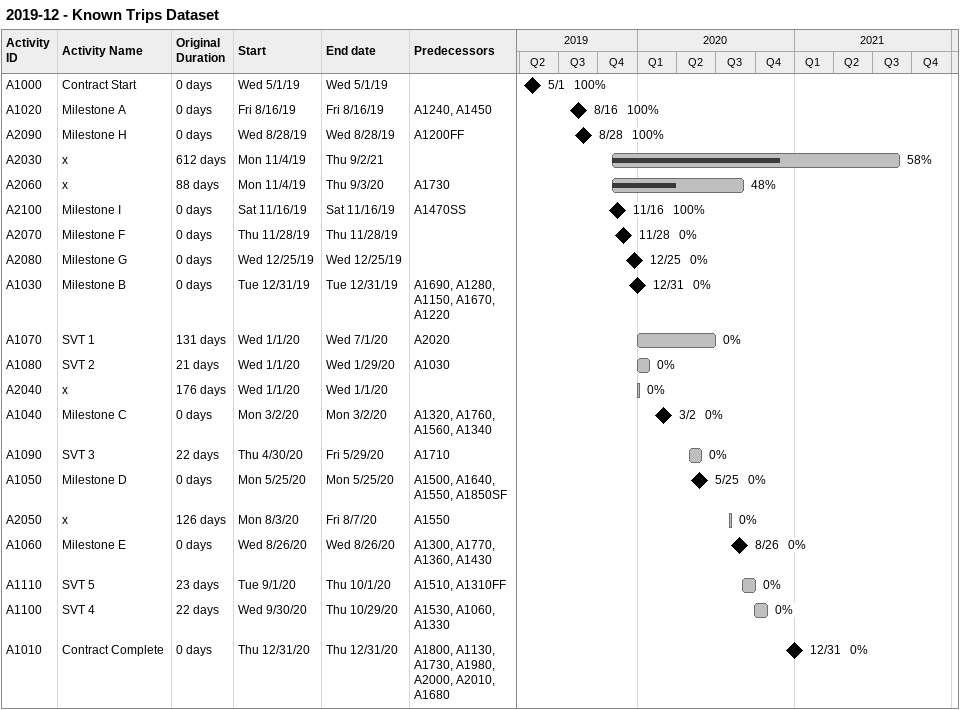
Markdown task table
2019-12 - Known Trips Dataset

| ID | Level | Task | Original duration | Start | Finish | Predecessors | % complete |
|---|---|---|---|---|---|---|---|
| A1000 | 1 | Contract Start | 0d | 2019-05-01 | 2019-05-01 |  | 100 |
| A1020 | 1 | Milestone A | 0d | 2019-08-16 | 2019-08-16 | A1240, A1450 | 100 |
| A2090 | 1 | Milestone H | 0d | 2019-08-28 | 2019-08-28 | A1200FF | 100 |
| A2030 | 1 | x | 612d | 2019-11-04 | 2021-09-02 |  | 58 |
| A2060 | 1 | x | 88d | 2019-11-04 | 2020-09-03 | A1730 | 48 |
| A2100 | 1 | Milestone I | 0d | 2019-11-16 | 2019-11-16 | A1470SS | 100 |
| A2070 | 1 | Milestone F | 0d | 2019-11-28 | 2019-11-28 |  | 0 |
| A2080 | 1 | Milestone G | 0d | 2019-12-25 | 2019-12-25 |  | 0 |
| A1030 | 1 | Milestone B | 0d | 2019-12-31 | 2019-12-31 | A1690, A1280, A1150, A1670, A1220 | 0 |
| A1070 | 1 | SVT 1 | 131d | 2020-01-01 | 2020-07-01 | A2020 | 0 |
| A1080 | 1 | SVT 2 | 21d | 2020-01-01 | 2020-01-29 | A1030 | 0 |
| A2040 | 1 | x | 176d | 2020-01-01 | 2020-01-01 |  | 0 |
| A1040 | 1 | Milestone C | 0d | 2020-03-02 | 2020-03-02 | A1320, A1760, A1560, A1340 | 0 |
| A1090 | 1 | SVT 3 | 22d | 2020-04-30 | 2020-05-29 | A1710 | 0 |
| A1050 | 1 | Milestone D | 0d | 2020-05-25 | 2020-05-25 | A1500, A1640, A1550, A1850SF | 0 |
| A2050 | 1 | x | 126d | 2020-08-03 | 2020-08-07 | A1550 | 0 |
| A1060 | 1 | Milestone E | 0d | 2020-08-26 | 2020-08-26 | A1300, A1770, A1360, A1430 | 0 |
| A1110 | 1 | SVT 5 | 23d | 2020-09-01 | 2020-10-01 | A1510, A1310FF | 0 |
| A1100 | 1 | SVT 4 | 22d | 2020-09-30 | 2020-10-29 | A1530, A1060, A1330 | 0 |
| A1010 | 1 | Contract Complete | 0d | 2020-12-31 | 2020-12-31 | A1800, A1130, A1730, A1980, A2000, A2010, A1680 | 0 |
